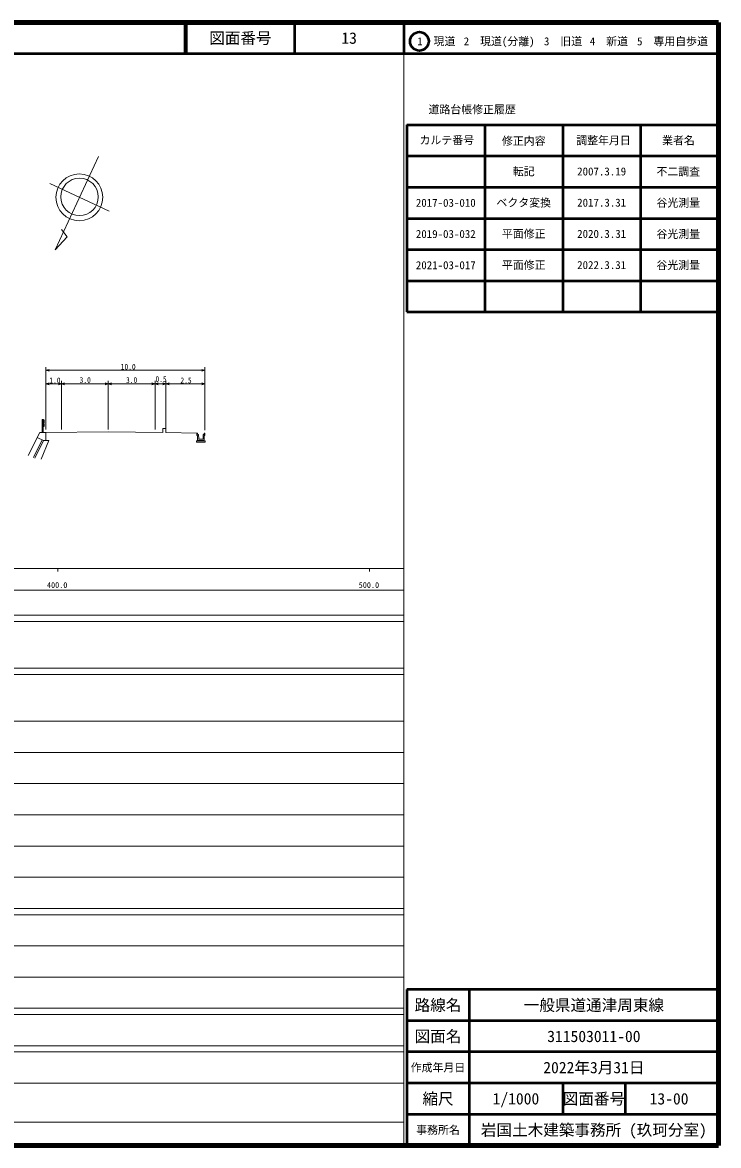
# Model space of a CAD drawing. Units: millimetres on the paper, enlarged 1000 times, with parts at other scales. Extents: x 40000 to 680000, y 20000 to 380000.
# Drawn here: x 456701 to 680000, y 20000 to 380000 of the extents above; entities that cross this region are included whole.
import ezdxf
from ezdxf.enums import TextEntityAlignment as Align

# ---------------------------------------------------------------- set-up
doc = ezdxf.new("R2010")
doc.units = ezdxf.units.MM
doc.header["$LTSCALE"] = 1000
for name, color, linetype, lineweight in [('M-BGD', 7, 'Continuous', 13), ('M-BMK-SRVR', 3, 'Continuous', 13), ('M-STR-HTXT', 7, 'Continuous', 13), ('M-TTL', 2, 'Continuous', 140), ('M-TTL-BAND', 7, 'Continuous', 13), ('M-TTL-FRAM', 2, 'Continuous', 50), ('M-TTL-LINE', 7, 'Continuous', 50)]:
    doc.layers.add(name, color=color, linetype=linetype, lineweight=lineweight)
doc.layers.add('M-TTL-TXT', color=7, linetype='Continuous')
doc.styles.add('ＭＳ ゴシック', font='')
doc.styles.get('ＭＳ ゴシック').set_extended_font_data('MS Gothic')

msp = doc.modelspace()

# ---------------------------------------------------------------- linework, layer by layer
at = {"layer": 'M-BGD'}
for p, q in [((463034, 248524), (463034, 252732)), ((463034, 252732), (463334, 252732)), ((463334, 252732), (463622, 252492)), ((463334, 252732), (463334, 248575)), ((463622, 252492), (463622, 251772)), ((458563, 241168), (462241, 248524)), ((462241, 248524), (464241, 248524)), ((463622, 251772), (463334, 251532)), ((463334, 251532), (463622, 251292)), ((463622, 250572), (463334, 250332)), ((463622, 251292), (463622, 250572)), ((464241, 248524), (484241, 248824)), ((464241, 248524), (464241, 245982)), ((484241, 248824), (501741, 248561)), ((501741, 248561), (501741, 249811)), ((501741, 249811), (502741, 249811)), ((502741, 249811), (502741, 248561)), ((502741, 248561), (512646, 248363)), ((460214, 240556), (463038, 246206)), ((460669, 240350), (463486, 245982)), ((461473, 246988), (463486, 245982)), ((461583, 242176), (463285, 245581)), ((462757, 239969), (465163, 245982)), ((463486, 245982), (465163, 245982)), ((513046, 245938), (512546, 245938)), ((512546, 245938), (512546, 245438)), ((515346, 245438), (512546, 245438)), ((512646, 248363), (512896, 248363)), ((512646, 247663), (512646, 248363)), ((512646, 247663), (512896, 247519)), ((512896, 248363), (512921, 247888)), ((512896, 246188), (512896, 247519)), ((512896, 246188), (513046, 246038)), ((512921, 247888), (513196, 247888)), ((513046, 246038), (514846, 246038)), ((513046, 246038), (513046, 245938)), ((513046, 245938), (514846, 245938)), ((513196, 247888), (513242, 246488)), ((513346, 246388), (514546, 246388)), ((514649, 246488), (514696, 247888)), ((514696, 247888), (514971, 247888)), ((514846, 246038), (514996, 246188)), ((514846, 245938), (514846, 246038)), ((515346, 245938), (514846, 245938)), ((514971, 247888), (514996, 248363)), ((514996, 248363), (515246, 248363)), ((515246, 247663), (514996, 247519)), ((514996, 246188), (514996, 247519)), ((515246, 248363), (515246, 247663)), ((515346, 245438), (515346, 245938))]:
    msp.add_line(p, q, dxfattribs=at)
for centre, start, end in [((513342, 246488), 180, 271.90915), ((514549, 246488), 268.09085, 0)]:
    msp.add_arc(centre, 100, start, end, dxfattribs=at)
at = {"layer": 'M-BMK-SRVR'}
for p, q in [((481106, 337075), (467147, 307140)), ((484494, 319496), (465461, 328371)), ((471054, 311245), (469192, 313599)), ((467147, 307140), (471054, 311245))]:
    msp.add_line(p, q, dxfattribs=at)
for centre, radius in [((474939, 323951), 7500), ((475014, 324091), 6000)]:
    msp.add_circle(centre, radius, dxfattribs=at)
at = {"layer": 'M-STR-HTXT'}
for p, q in [((464241, 249524), (464241, 269515)), ((464241, 268515), (465241, 268795)), ((465241, 268235), (464241, 268515)), ((464241, 268515), (515241, 268515)), ((514241, 268795), (515241, 268515)), ((515241, 268515), (514241, 268235)), ((515241, 269515), (515241, 249311)), ((464241, 264165), (465241, 264445)), ((465241, 263885), (464241, 264165)), ((464241, 264165), (469241, 264165)), ((468241, 264445), (469241, 264165)), ((469241, 264165), (468241, 263885)), ((469241, 265165), (469241, 249524)), ((469241, 264165), (470241, 264445)), ((470241, 263885), (469241, 264165)), ((469241, 264165), (484241, 264165)), ((483241, 264445), (484241, 264165)), ((484241, 264165), (483241, 263885)), ((484241, 265165), (484241, 249524)), ((484241, 264165), (485241, 264445)), ((485241, 263885), (484241, 264165)), ((484241, 264165), (499241, 264165)), ((498241, 264445), (499241, 264165)), ((499241, 264165), (498241, 263885)), ((499241, 265165), (499241, 249524)), ((499241, 264165), (500241, 264445)), ((500241, 263885), (499241, 264165)), ((499241, 264165), (502741, 264165)), ((501741, 264445), (502741, 264165)), ((502741, 264165), (501741, 263885)), ((502741, 265165), (502741, 249561)), ((502741, 264165), (503741, 264445)), ((503741, 263885), (502741, 264165)), ((502741, 264165), (515241, 264165)), ((514241, 264445), (515241, 264165)), ((515241, 264165), (514241, 263885)), ((515241, 265165), (515241, 249311))]:
    msp.add_line(p, q, dxfattribs=at)
at = {"layer": 'M-TTL'}
for p, q in [((680000, 380000), (40000, 380000)), ((680000, 20000), (680000, 380000)), ((40000, 20000), (680000, 20000))]:
    msp.add_line(p, q, dxfattribs=at)
at = {"layer": 'M-TTL-BAND'}
for p, q in [((579000, 20000), (579000, 370000)), ((40000, 205000), (579000, 205000)), ((468000, 205000), (468000, 204000)), ((568000, 205000), (568000, 204000)), ((68000, 198000), (579000, 198000)), ((40000, 190000), (579000, 190000)), ((40000, 188000), (579000, 188000)), ((40000, 173000), (579000, 173000)), ((40000, 171000), (579000, 171000)), ((40000, 156000), (579000, 156000)), ((46000, 146000), (579000, 146000)), ((52000, 136000), (579000, 136000)), ((46000, 126000), (579000, 126000)), ((52000, 116000), (579000, 116000)), ((46000, 106000), (579000, 106000)), ((40000, 96000), (579000, 96000)), ((40000, 94000), (579000, 94000)), ((49000, 84000), (579000, 84000)), ((40000, 74000), (579000, 74000)), ((40000, 64000), (579000, 64000)), ((40000, 62000), (579000, 62000)), ((40000, 52000), (579000, 52000)), ((40000, 50000), (579000, 50000)), ((40000, 40000), (579000, 40000)), ((68000, 27500), (579000, 27500))]:
    msp.add_line(p, q, dxfattribs=at)
at = {"layer": 'M-TTL-FRAM'}
for p, q in [((580000, 347197), (580000, 287197)), ((580000, 347197), (680000, 347197)), ((580000, 287197), (680000, 287197)), ((680000, 70000), (580000, 70000)), ((580000, 70000), (580000, 20000))]:
    msp.add_line(p, q, dxfattribs=at)
at = {"layer": 'M-TTL-LINE'}
for p, q in [((508747, 380000), (508747, 370000)), ((509247, 380000), (509247, 370000)), ((543997, 380000), (543997, 370000)), ((579000, 380000), (579000, 370000)), ((40000, 370000), (680000, 370000)), ((605000, 347197), (605000, 287197)), ((630000, 347197), (630000, 287197)), ((655000, 347197), (655000, 287197)), ((580000, 337197), (680000, 337197)), ((580000, 327197), (680000, 327197)), ((580000, 317197), (680000, 317197)), ((580000, 307197), (680000, 307197)), ((580000, 297197), (680000, 297197)), ((600000, 70000), (600000, 20000)), ((680000, 60000), (580000, 60000)), ((680000, 50000), (580000, 50000)), ((680000, 40000), (580000, 40000)), ((630000, 40000), (630000, 30000)), ((650000, 40000), (650000, 30000)), ((680000, 30000), (580000, 30000))]:
    msp.add_line(p, q, dxfattribs=at)
msp.add_circle((584031, 373958), 3000, dxfattribs=at)

# ---------------------------------------------------------------- texts
at = {"layer": 'M-STR-HTXT', "style": 'ＭＳ ゴシック', "width": 0.8}
for s, p in [('10.0', (488235, 268164)), ('0.5', (499385, 264214)), ('1.0', (465335, 263814)), ('3.0', (475035, 263914)), ('3.0', (489935, 263914)), ('2.5', (507385, 263814))]:
    msp.add_text(s, height=1833, dxfattribs=at).set_placement(p, align=Align.BOTTOM_LEFT)
at = {"layer": 'M-TTL-BAND', "style": 'ＭＳ ゴシック'}
for s, p in [('400.0', (467844, 198195)), ('500.0', (567844, 198195))]:
    msp.add_text(s, height=1833, dxfattribs=at).set_placement(p, align=Align.BOTTOM_CENTER)
at = {"layer": 'M-TTL-TXT', "style": 'ＭＳ ゴシック'}
for s, height, p in [('図面番号', 3666, (526622, 375000)), ('13', 3666, (561497, 375000)), ('1\u3000現道', 2566, (589448, 373958)), ('2\u3000現道(分離)', 2566, (609619, 373958)), ('3\u3000旧道', 2566, (630121, 373958)), ('4\u3000新道', 2566, (644824, 373958)), ('5\u3000専用自歩道', 2566, (665228, 373958)), ('道路台帳修正履歴', 2566, (600968, 352113)), ('カルテ番号', 2566, (592839, 342277)), ('修正内容', 2566, (617509, 342023)), ('調整年月日', 2566, (643089, 342197)), ('業者名', 2566, (667134, 342197)), ('転記', 2566, (617500, 332245)), ('2007.3.19', 2566, (642500, 332245)), ('不二調査', 2566, (667077, 332189)), ('2017-03-010', 2566, (592500, 322197)), ('ベクタ変換', 2566, (617500, 322245)), ('2017.3.31', 2566, (642500, 322245)), ('谷光測量', 2566, (667077, 322189)), ('2019-03-032', 2566, (592500, 312197)), ('平面修正', 2566, (617500, 312245)), ('2020.3.31', 2566, (642500, 312245)), ('谷光測量', 2566, (667077, 312189)), ('2021-03-017', 2566, (592500, 302197)), ('平面修正', 2566, (617500, 302245)), ('2022.3.31', 2566, (642500, 302245)), ('谷光測量', 2566, (667077, 302189)), ('路線名', 3666, (590000, 65000)), ('路線名', 3666, (590000, 65000)), ('一般県道通津周東線', 3666, (640000, 65000)), ('図面名', 3666, (590000, 55000)), ('図面名', 3666, (590000, 55000)), ('311503011-00', 3666, (640000, 55000)), ('2022年3月31日', 3666, (640000, 45000)), ('作成年月日', 2566, (590000, 45000)), ('作成年月日', 2566, (590000, 45000)), ('縮尺', 3666, (590000, 35000)), ('縮尺', 3666, (590000, 35000)), ('1/1000', 3666, (615000, 35000)), ('図面番号', 3666, (640000, 35000)), ('図面番号', 3666, (640000, 35000)), ('13-00', 3666, (664125, 35000)), ('事務所名', 2566, (590000, 25000)), ('事務所名', 2566, (590000, 25000)), ('岩国土木建築事務所 (玖珂分室)', 3666, (640000, 25000))]:
    msp.add_text(s, height=height, dxfattribs=at).set_placement(p, align=Align.MIDDLE_CENTER)

doc.saveas('drawing.dxf')
